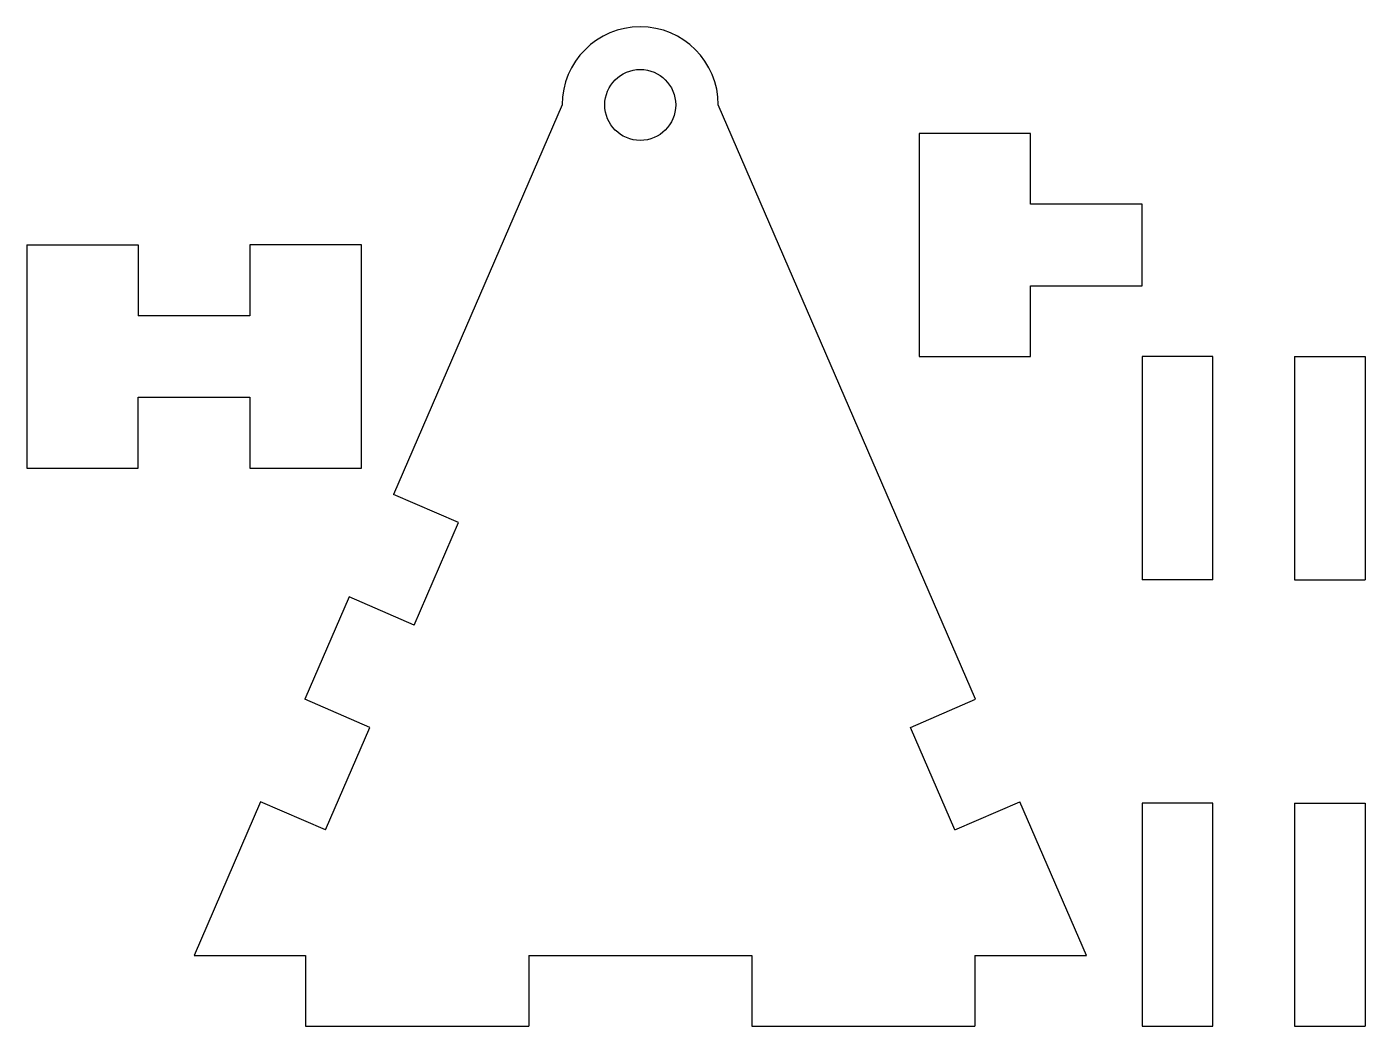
# Model space of a CAD drawing. Extents: x -55 to 65, y 0 to 90.
import ezdxf

# ---------------------------------------------------------------- set-up
doc = ezdxf.new("R2010")
doc.units = 0
doc.layers.add('CAD', color=7, linetype='CONTINUOUS')

msp = doc.modelspace()

# ---------------------------------------------------------------- linework, layer by layer
at = {"layer": 'CAD', "color": 5, "linetype": 'CONTINUOUS'}
for p, q in [((-7, 82.55), (-22.12, 47.64)), ((30.06, 29.29), (7, 82.55)), ((35, 80), (25, 80)), ((25, 80), (25, 60)), ((35, 73.65), (35, 80)), ((45, 73.65), (35, 73.65)), ((45, 66.35), (45, 73.65)), ((-55, 70), (-55, 50)), ((-55, 70), (-45, 70)), ((-45, 70), (-45, 63.65)), ((-25, 70), (-35, 70)), ((-35, 70), (-35, 63.65)), ((-25, 50), (-25, 70)), ((35, 60), (35, 66.35)), ((35, 66.35), (45, 66.35)), ((-35, 63.65), (-45, 63.65)), ((25, 60), (35, 60)), ((51.35, 60), (45, 60)), ((45, 60), (45, 40)), ((51.35, 40), (51.35, 60)), ((58.65, 60), (58.65, 40)), ((58.65, 60), (65, 60)), ((65, 60), (65, 40)), ((-45, 56.35), (-35, 56.35)), ((-45, 50), (-45, 56.35)), ((-35, 56.35), (-35, 50)), ((-55, 50), (-45, 50)), ((-35, 50), (-25, 50)), ((-16.29, 45.12), (-22.12, 47.64)), ((-20.26, 35.94), (-16.29, 45.12)), ((51.35, 40), (45, 40)), ((58.65, 40), (65, 40)), ((-26.09, 38.47), (-30.06, 29.29)), ((-20.26, 35.94), (-26.09, 38.47)), ((-24.24, 26.77), (-30.06, 29.29)), ((24.24, 26.77), (30.06, 29.29)), ((-28.21, 17.59), (-24.24, 26.77)), ((28.21, 17.59), (24.24, 26.77)), ((-34.04, 20.11), (-40, 6.35)), ((-28.21, 17.59), (-34.04, 20.11)), ((28.21, 17.59), (34.04, 20.11)), ((40, 6.35), (34.04, 20.11)), ((51.35, 20), (45, 20)), ((45, 20), (45, 0)), ((51.35, 0), (51.35, 20)), ((58.65, 20), (58.65, 0)), ((58.65, 20), (65, 20)), ((65, 20), (65, 0)), ((-40, 6.35), (-30, 6.35)), ((-30, 6.35), (-30, 0)), ((-10, 6.35), (-10, 0)), ((-10, 6.35), (10, 6.35)), ((10, 6.35), (10, 0)), ((30, 6.35), (30, 0)), ((30, 6.35), (40, 6.35)), ((-30, 0), (-10, 0)), ((10, 0), (30, 0)), ((45, 0), (51.35, 0)), ((58.65, 0), (65, 0))]:
    msp.add_line(p, q, dxfattribs=at)
msp.add_circle((0, 82.55), 3.18, dxfattribs=at)
msp.add_arc((0, 82.55), 7, 0, 180, dxfattribs=at)

doc.saveas('drawing.dxf')
